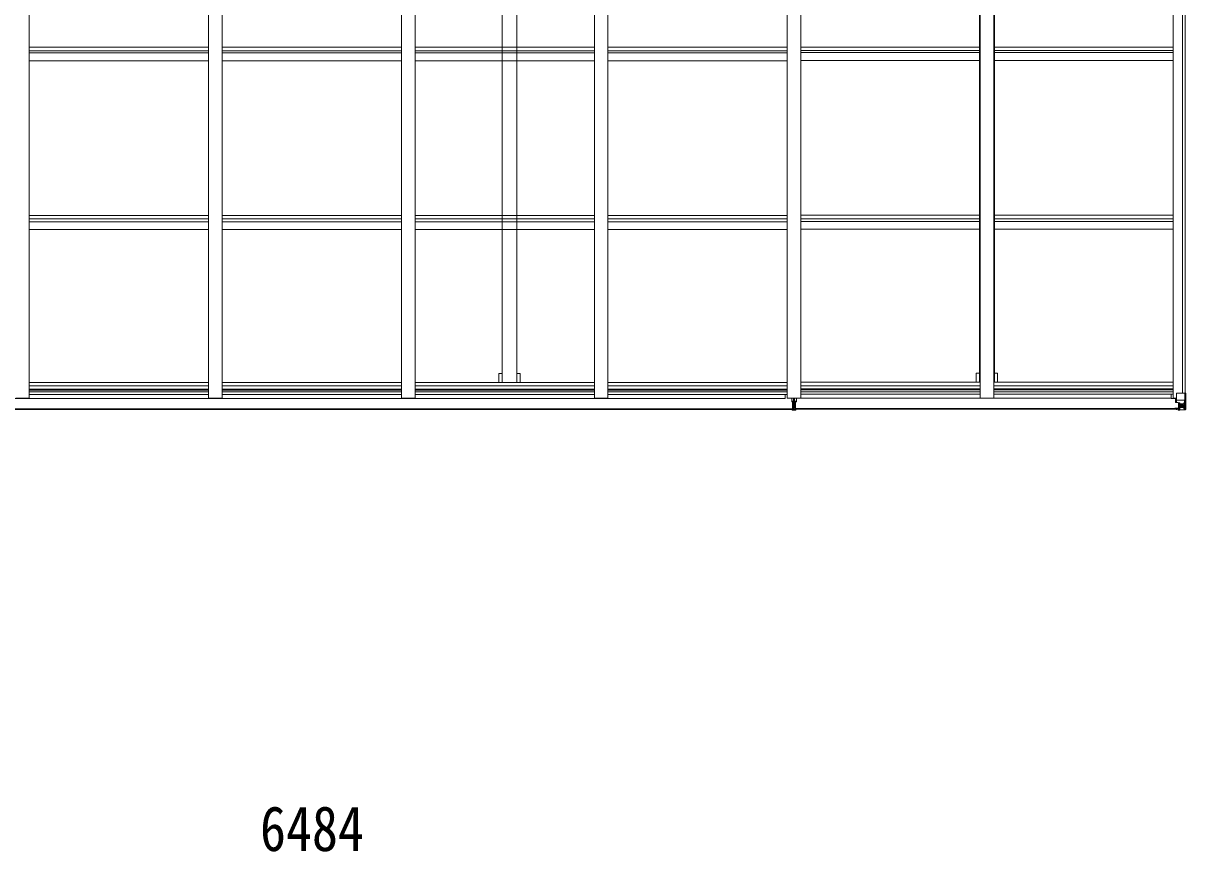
# Model space of a CAD drawing. Units: millimetres at full size; details may follow other scales. Extents: x -9783 to 9892, y -6828 to 6752.
# Drawn here: x -4667 to -352, y 605 to 3678 of the extents above; entities that cross this region are included whole.
import ezdxf
from ezdxf.enums import TextEntityAlignment as Align

# ---------------------------------------------------------------- set-up
doc = ezdxf.new("R2010")
doc.units = ezdxf.units.MM
doc.header["$LTSCALE"] = 35
for name, color, linetype, lineweight in [('0-1_本体', 4, 'Continuous', 9), ('0-2_部品', 7, 'Continuous', 9), ('0-A_寸法', 6, 'Continuous', 9)]:
    doc.layers.add(name, color=color, linetype=linetype, lineweight=lineweight)
doc.styles.add('ＭＳ ゴシック', font='')
doc.styles.get('ＭＳ ゴシック').set_extended_font_data('MS Gothic')

msp = doc.modelspace()

# ---------------------------------------------------------------- linework, layer by layer
at = {"layer": '0-1_本体'}
for p, q in [((-4644.92, 2287.1), (-4644.92, 6111.92)), ((-3978.92, 2287.1), (-3978.92, 6111.92)), ((-3928.92, 2287.1), (-3928.92, 6111.92)), ((-3262.92, 2287.1), (-3262.92, 6111.92)), ((-3212.92, 2287.1), (-3212.92, 6111.92)), ((-2546.92, 2287.1), (-2546.92, 6111.92)), ((-2496.92, 2287.1), (-2496.92, 6111.92)), ((-1830.92, 2287.1), (-1830.92, 6111.92)), ((-1780.91, 2287.1), (-1780.91, 6112.92)), ((-1114.91, 2288.1), (-1114.91, 6112.92)), ((-1064.91, 2288.1), (-1064.91, 6112.92)), ((-398.91, 2288.1), (-398.91, 6112.92)), ((-363.61, 2307.6), (-363.61, 6074.04)), ((-353.91, 2307.6), (-353.91, 6074.04)), ((-2889.42, 5445.37), (-2889.42, 2345.57)), ((-2834.42, 2345.57), (-2834.42, 5445.37)), ((-1117.41, 5446.37), (-1117.41, 2346.57)), ((-1117.41, 5446.37), (-1117.41, 2346.57)), ((-1062.41, 2346.57), (-1062.41, 5446.37)), ((-1062.41, 2346.57), (-1062.41, 5446.37)), ((-4644.92, 3589.33), (-3978.92, 3589.33)), ((-3928.92, 3589.33), (-3262.92, 3589.33)), ((-3212.92, 3589.33), (-2546.92, 3589.33)), ((-2496.92, 3589.33), (-1830.92, 3589.33)), ((-1780.91, 3590.33), (-1114.91, 3590.33)), ((-1064.91, 3590.33), (-398.91, 3590.33)), ((-4644.92, 3576.4), (-3978.92, 3576.4)), ((-4644.92, 3568.39), (-3978.92, 3568.39)), ((-4644.92, 3539.07), (-3978.92, 3539.07)), ((-3928.92, 3576.4), (-3262.92, 3576.4)), ((-3928.92, 3568.39), (-3262.92, 3568.39)), ((-3928.92, 3539.07), (-3262.92, 3539.07)), ((-3212.92, 3576.4), (-2546.92, 3576.4)), ((-3212.92, 3568.39), (-2546.92, 3568.39)), ((-3212.92, 3539.07), (-2546.92, 3539.07)), ((-2496.92, 3576.4), (-1830.92, 3576.4)), ((-2496.92, 3568.39), (-1830.92, 3568.39)), ((-2496.92, 3539.07), (-1830.92, 3539.07)), ((-1780.91, 3577.4), (-1114.91, 3577.4)), ((-1780.91, 3569.39), (-1114.91, 3569.39)), ((-1780.91, 3540.07), (-1114.91, 3540.07)), ((-1064.91, 3577.4), (-398.91, 3577.4)), ((-1064.91, 3569.39), (-398.91, 3569.39)), ((-1064.91, 3540.07), (-398.91, 3540.07)), ((-4644.92, 2965.3), (-3978.92, 2965.3)), ((-4644.92, 2952.46), (-3978.92, 2952.46)), ((-4644.92, 2942.28), (-3978.92, 2942.28)), ((-3928.92, 2965.3), (-3262.92, 2965.3)), ((-3928.92, 2952.46), (-3262.92, 2952.46)), ((-3928.92, 2942.28), (-3262.92, 2942.28)), ((-3212.92, 2965.3), (-2546.92, 2965.3)), ((-3212.92, 2952.46), (-2546.92, 2952.46)), ((-3212.92, 2942.28), (-2546.92, 2942.28)), ((-2496.92, 2965.3), (-1830.92, 2965.3)), ((-2496.92, 2952.46), (-1830.92, 2952.46)), ((-2496.92, 2942.28), (-1830.92, 2942.28)), ((-1780.91, 2966.3), (-1114.91, 2966.3)), ((-1780.91, 2953.46), (-1114.91, 2953.46)), ((-1780.91, 2943.28), (-1114.91, 2943.28)), ((-1064.91, 2966.3), (-398.91, 2966.3)), ((-1064.91, 2953.46), (-398.91, 2953.46)), ((-1064.91, 2943.28), (-398.91, 2943.28)), ((-4644.92, 2913.32), (-3978.92, 2913.32)), ((-3928.92, 2913.32), (-3262.92, 2913.32)), ((-3212.92, 2913.32), (-2546.92, 2913.32)), ((-2496.92, 2913.32), (-1830.92, 2913.32)), ((-1780.91, 2914.32), (-1114.91, 2914.32)), ((-1064.91, 2914.32), (-398.91, 2914.32)), ((-2889.42, 2379.4), (-2901.42, 2379.4)), ((-2901.42, 2345.57), (-2901.42, 2379.4)), ((-2822.42, 2379.4), (-2834.42, 2379.4)), ((-2822.42, 2379.4), (-2822.42, 2345.57)), ((-1117.41, 2380.4), (-1129.41, 2380.4)), ((-1129.41, 2346.57), (-1129.41, 2380.4)), ((-1117.41, 2380.4), (-1129.41, 2380.4)), ((-1129.41, 2346.57), (-1129.41, 2380.4)), ((-1050.41, 2380.4), (-1062.41, 2380.4)), ((-1050.41, 2380.4), (-1062.41, 2380.4)), ((-1050.41, 2380.4), (-1050.41, 2346.57)), ((-1050.41, 2380.4), (-1050.41, 2346.57)), ((-3978.92, 2345.57), (-4644.92, 2345.57)), ((-3978.92, 2332.74), (-4644.92, 2332.74)), ((-3262.92, 2345.57), (-3928.92, 2345.57)), ((-3262.92, 2332.74), (-3928.92, 2332.74)), ((-2546.92, 2345.57), (-3212.92, 2345.57)), ((-2546.92, 2332.74), (-3212.92, 2332.74)), ((-1830.92, 2345.57), (-2496.92, 2345.57)), ((-1830.92, 2332.74), (-2496.92, 2332.74)), ((-1114.91, 2346.57), (-1780.91, 2346.57)), ((-1114.91, 2333.74), (-1780.91, 2333.74)), ((-398.92, 2346.57), (-1064.91, 2346.57)), ((-398.92, 2333.74), (-1064.91, 2333.74)), ((-4644.92, 2287.1), (-4694.92, 2287.1)), ((-3978.92, 2321.4), (-4644.92, 2321.4)), ((-3978.92, 2317.61), (-4644.92, 2317.61)), ((-3978.92, 2310.54), (-4644.92, 2310.54)), ((-3978.92, 2301.17), (-4644.92, 2301.17)), ((-3928.92, 2287.1), (-3978.92, 2287.1)), ((-3262.92, 2321.4), (-3928.92, 2321.4)), ((-3262.92, 2317.61), (-3928.92, 2317.61)), ((-3262.92, 2310.54), (-3928.92, 2310.54)), ((-3262.92, 2301.17), (-3928.92, 2301.17)), ((-3212.92, 2287.1), (-3262.92, 2287.1)), ((-2546.92, 2321.4), (-3212.92, 2321.4)), ((-2546.92, 2317.61), (-3212.92, 2317.61)), ((-2546.92, 2310.54), (-3212.92, 2310.54)), ((-2546.92, 2301.17), (-3212.92, 2301.17)), ((-2496.92, 2287.1), (-2546.92, 2287.1)), ((-1830.92, 2321.4), (-2496.92, 2321.4)), ((-1830.92, 2317.61), (-2496.92, 2317.61)), ((-1830.92, 2310.54), (-2496.92, 2310.54)), ((-1830.92, 2301.17), (-2496.92, 2301.17)), ((-1838.42, 2301.17), (-1838.42, 2286.1)), ((-1830.92, 2287.1), (-406.42, 2287.1)), ((-1114.91, 2322.4), (-1780.91, 2322.4)), ((-1114.91, 2318.61), (-1780.91, 2318.61)), ((-1114.91, 2311.54), (-1780.91, 2311.54)), ((-1114.91, 2302.17), (-1780.91, 2302.17)), ((-1064.91, 2288.1), (-1114.91, 2288.1)), ((-398.92, 2322.4), (-1064.91, 2322.4)), ((-398.92, 2318.61), (-1064.91, 2318.61)), ((-398.92, 2311.54), (-1064.91, 2311.54)), ((-398.92, 2302.17), (-1064.91, 2302.17)), ((-406.42, 2302.17), (-406.42, 2287.1)), ((-398.91, 2288.1), (-385.92, 2288.1)), ((-1812.41, 2247.9), (-6816.42, 2247.9)), ((-1812.41, 2245.83), (-6816.42, 2245.83)), ((-1838.42, 2286.1), (-6785.42, 2286.1)), ((-1799.42, 2248.9), (-375.42, 2248.9)), ((-1799.41, 2246.83), (-375.42, 2246.83))]:
    msp.add_line(p, q, dxfattribs=at)
at = {"layer": '0-2_部品'}
for p, q in [((-1814.41, 2287.1), (-1814.41, 2276.21)), ((-1807.41, 2283.27), (-1807.41, 2287.1)), ((-1804.41, 2283.27), (-1804.41, 2287.1)), ((-1797.41, 2287.1), (-1797.41, 2276.21)), ((-385.92, 2305.6), (-385.92, 2272.5)), ((-354.76, 2306.6), (-384.92, 2306.6)), ((-354.76, 2306.6), (-354.76, 2246.02)), ((-1814.41, 2275.71), (-1807.41, 2275.77)), ((-1814.41, 2274.34), (-1807.41, 2274.27)), ((-1812.41, 2247.77), (-1812.41, 2246.28)), ((-1807.42, 2245.97), (-1812.41, 2246.28)), ((-1812.41, 2246.28), (-1812.41, 2243.27)), ((-1811.41, 2274.31), (-1811.41, 2262.44)), ((-1811.41, 2262.44), (-1807.41, 2262.48)), ((-1811.41, 2262.44), (-1811.41, 2254.21)), ((-1811.41, 2254.21), (-1807.41, 2254.27)), ((-1811.41, 2254.21), (-1811.41, 2250.61)), ((-1811.41, 2250.61), (-1807.41, 2250.68)), ((-1811.41, 2250.61), (-1811.41, 2248.77)), ((-1811.41, 2248.77), (-1807.41, 2248.77)), ((-1807.41, 2283.27), (-1804.41, 2283.27)), ((-1807.41, 2283.27), (-1807.41, 2276.2)), ((-1807.41, 2276.2), (-1804.41, 2276.2)), ((-1807.41, 2276.2), (-1807.41, 2266.56)), ((-1807.41, 2266.56), (-1804.41, 2266.56)), ((-1807.41, 2266.56), (-1807.41, 2259.49)), ((-1807.41, 2259.49), (-1804.41, 2259.49)), ((-1807.41, 2248.77), (-1807.41, 2259.49)), ((-1807.41, 2248.77), (-1807.41, 2245.97)), ((-1805.91, 2245.88), (-1807.41, 2245.97)), ((-1799.41, 2246.28), (-1805.91, 2245.88)), ((-1805.91, 2242.88), (-1805.91, 2245.88)), ((-1804.41, 2283.27), (-1804.41, 2276.2)), ((-1804.41, 2276.2), (-1804.41, 2266.56)), ((-1797.41, 2274.84), (-1804.41, 2274.77)), ((-1804.41, 2266.56), (-1804.41, 2259.49)), ((-1804.41, 2248.77), (-1804.41, 2259.49)), ((-1804.41, 2250.68), (-1800.41, 2250.68)), ((-1804.41, 2248.77), (-1800.41, 2248.77)), ((-1800.41, 2274.31), (-1800.41, 2262.48)), ((-1800.41, 2250.68), (-1800.41, 2248.77)), ((-1799.41, 2247.77), (-1799.41, 2246.28)), ((-1797.41, 2275.71), (-1797.41, 2274.84)), ((-406.42, 2286.91), (-385.91, 2286.91)), ((-391.92, 2250.58), (-391.92, 2250.47)), ((-391.92, 2248.9), (-391.92, 2250.47)), ((-391.92, 2248.9), (-391.92, 2247.9)), ((-390.92, 2248.9), (-391.92, 2248.9)), ((-390.92, 2247.9), (-390.92, 2248.9)), ((-385.92, 2248.9), (-390.92, 2248.9)), ((-390.42, 2286.91), (-390.42, 2271.73)), ((-390.42, 2283.6), (-385.92, 2283.6)), ((-389.42, 2273.46), (-390.42, 2273.45)), ((-390.42, 2271.73), (-389.42, 2271.73)), ((-385.37, 2271.69), (-389.42, 2271.73)), ((-385.72, 2245.4), (-387.41, 2245.83)), ((-361.92, 2279.94), (-385.92, 2279.94)), ((-385.92, 2250.51), (-375.92, 2250.6)), ((-385.92, 2250.51), (-385.92, 2248.9)), ((-385.72, 2245.4), (-385.42, 2245.4)), ((-385.42, 2245.4), (-385.42, 2245.83)), ((-385.09, 2272.25), (-374.74, 2270.59)), ((-385.09, 2271.61), (-385.09, 2272.25)), ((-374.74, 2269.96), (-385.09, 2271.61)), ((-383.92, 2248.67), (-375.92, 2248.67)), ((-383.92, 2248.64), (-375.92, 2248.64)), ((-380.42, 2245.02), (-380.42, 2245.83)), ((-380.42, 2245.02), (-375.42, 2245.1)), ((-380.42, 2244.6), (-380.42, 2245.02)), ((-380.42, 2244.6), (-380.42, 2244.09)), ((-373.92, 2244.49), (-380.42, 2244.09)), ((-380.42, 2244.09), (-380.42, 2243.21)), ((-379.42, 2270.71), (-379.42, 2250.74)), ((-379.42, 2262.81), (-375.42, 2262.81)), ((-379.42, 2254.6), (-375.42, 2254.6)), ((-375.52, 2250.97), (-379.42, 2250.97)), ((-375.91, 2250.6), (-375.92, 2250.6)), ((-375.92, 2248.64), (-375.92, 2250.6)), ((-375.92, 2249.67), (-375.42, 2249.67)), ((-375.91, 2250.76), (-375.91, 2250.6)), ((-375.42, 2266.4), (-373.92, 2266.4)), ((-375.42, 2252.85), (-373.92, 2252.85)), ((-375.42, 2249.31), (-373.92, 2249.31)), ((-374.74, 2270.59), (-374.74, 2269.96)), ((-373.92, 2269.7), (-373.92, 2243.6)), ((-361.92, 2266.4), (-373.92, 2266.4)), ((-372.92, 2252.85), (-373.92, 2252.85)), ((-361.92, 2252.85), (-373.92, 2252.85)), ((-373.92, 2243.72), (-361.92, 2244.5)), ((-367.4, 2260.04), (-367.4, 2261)), ((-355.3, 2279.72), (-361.92, 2279.94)), ((-361.92, 2266.4), (-361.92, 2266.4)), ((-361.92, 2266.4), (-359.58, 2266.37)), ((-359.58, 2252.9), (-361.92, 2252.84)), ((-361.82, 2244.51), (-353.9, 2244.98)), ((-359.58, 2266.37), (-359.58, 2252.9)), ((-355.3, 2279.72), (-359.45, 2267.64)), ((-358.73, 2249.39), (-355.99, 2245.73)), ((-354.76, 2245.95), (-354.76, 2246.02)), ((-352.85, 2244.94), (-352.85, 2244.9)), ((-352.85, 2244.89), (-352.85, 2244.89)), ((-351.92, 2245.89), (-351.92, 2245.93)), ((-1812.41, 2243.27), (-1807.57, 2242.98)), ((-1807.57, 2242.98), (-1805.91, 2242.88)), ((-380.42, 2243.21), (-373.92, 2243.6))]:
    msp.add_line(p, q, dxfattribs=at)
for points in [[(-351.92, 2245.93), (-351.92, 2306.6), (-354.76, 2306.6)], [(-1807.41, 2276.27), (-1814.41, 2276.21), (-1814.41, 2275.71), (-1814.41, 2274.84)], [(-1807.41, 2274.77), (-1814.41, 2274.84), (-1814.41, 2274.34)], [(-1805.91, 2242.88), (-1799.41, 2243.27), (-1799.41, 2246.28)], [(-1804.41, 2275.77), (-1797.41, 2275.71), (-1797.41, 2276.21), (-1804.41, 2276.27)], [(-1804.41, 2274.27), (-1797.41, 2274.34), (-1797.41, 2274.84)], [(-1804.41, 2262.48), (-1800.41, 2262.48), (-1800.41, 2254.27)], [(-1804.41, 2254.27), (-1800.41, 2254.27), (-1800.41, 2250.68)], [(-385.92, 2250.51), (-385.92, 2250.52), (-391.92, 2250.47)], [(-390.92, 2250.63), (-375.92, 2250.76), (-375.91, 2250.76)], [(-389.42, 2271.73), (-389.42, 2273.46), (-385.92, 2273.48)], [(-375.92, 2249.67), (-383.92, 2249.67), (-383.92, 2247.9)], [(-380.42, 2244.6), (-375.42, 2244.6), (-375.42, 2270.07)], [(-352.85, 2244.89), (-361.92, 2244.34), (-373.92, 2243.6)], [(-368.36, 2258.12), (-369.32, 2258.12), (-369.32, 2259.08), (-368.36, 2259.08)], [(-367.4, 2261), (-366.44, 2261), (-366.44, 2260.04)], [(-366.44, 2257.16), (-366.44, 2256.2), (-367.4, 2256.2), (-367.4, 2257.16)], [(-365.48, 2259.08), (-364.52, 2259.08), (-364.52, 2258.12), (-365.48, 2258.12)]]:
    msp.add_lwpolyline(points, dxfattribs=at)
msp.add_circle((-366.92, 2258.6), 5.3, dxfattribs=at)
for centre, radius, start, end in [((-384.92, 2305.6), 1, 90, 180), ((-1811.41, 2247.77), 1, 90, 180), ((-1800.41, 2247.77), 1, 0, 90), ((-391.05, 2242.94), 7.69, 88.96999, 96.43426), ((-384.98, 2273.18), 0.937, 182.32209, 263.26766), ((-384.98, 2272.54), 0.937, 182.32209, 263.26766), ((-375.92, 2251.1), 0.5, 270.52895, 0.04464), ((-375.92, 2248.17), 0.5, 0.00109, 90.00109), ((-375.92, 2248.14), 0.5, 359.99802, 89.99691), ((-375.93, 2251.27), 0.513, 271.88028, 1.04707), ((-374.85, 2269.66), 0.937, 2.32209, 83.26766), ((-374.85, 2269.03), 0.937, 2.32209, 83.26766), ((-368.36, 2260.04), 0.96, 270, 0), ((-368.36, 2257.16), 0.96, 0, 90), ((-365.48, 2260.04), 0.96, 180, 270), ((-365.48, 2257.16), 0.96, 90, 180), ((-356.04, 2245.89), 1.28, 311.17831, 2.45895), ((-354.07, 2232.28), 12.7, 89.24466, 95.10311), ((-352.92, 2245.89), 1, 273.50017, 0.00079), ((-352.91, 2245.93), 0.999, 273.4424, 359.95083), ((-352.91, 2245.89), 0.999, 273.4424, 359.95083)]:
    msp.add_arc(centre, radius, start, end, dxfattribs=at)
for centre, major_axis, ratio, start_param, end_param in [((-1807.39, 2245.97), (0.18, 2.99), 0.008711, 1.5718618, 3.1415927), ((-1979.28, 2256.49), (171.87, -10.52), 0.017422, 0.0000005, 0.0010659), ((-280.17, 2252.85), (-81.75, 0), 0.061163, 0, 0.0007725), ((-358.18, 2266.35), (0, -3), 0.468246, 4.2703918, 4.7058971), ((-356.71, 2252.98), (-0.03, -5), 0.573921, 4.7320603, 5.5159136), ((-355.05, 2247.91), (0.02, -3), 0.466854, 5.5234897, 6.1575023), ((-356.03, 2277.37), (-0.85, -2.32), 0.403757, 2.3087461, 3.2744049), ((-354.85, 2244.81), (-2, -0.12), 0.060933, 3.1378449, 4.2119296), ((-553.85, 2232.58), (-201, -12.36), 0.060933, 3.1373463, 3.1378449)]:
    msp.add_ellipse(centre, major_axis=major_axis, ratio=ratio, start_param=start_param, end_param=end_param, dxfattribs=at)

# ---------------------------------------------------------------- texts
at = {"layer": '0-A_寸法', "color": 7, "style": 'ＭＳ ゴシック', "width": 0.85}
msp.add_text('6484', height=166.8, dxfattribs=at).set_placement((-3788.42, 557.56), align=Align.BOTTOM_LEFT)

doc.saveas('drawing.dxf')
